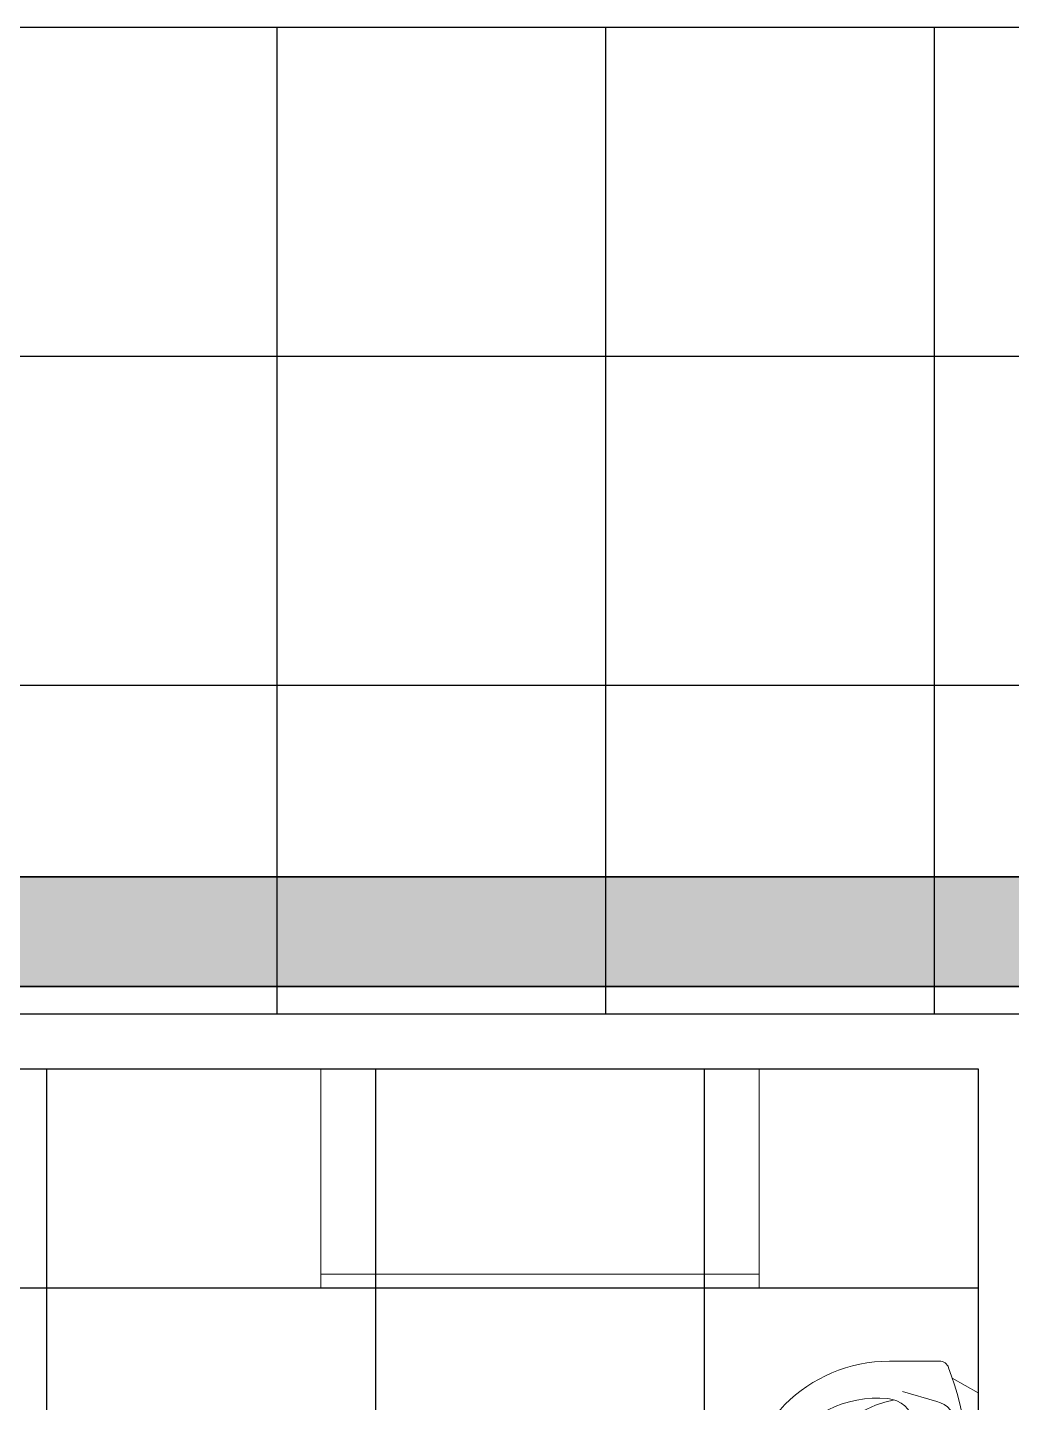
# Model space of a CAD drawing. Extents: x -560814 to 57327, y -29287 to 19916.
# Drawn here: x 27640 to 29437, y -3419 to -910 of the extents above; entities that cross this region are included whole.
import ezdxf

# ---------------------------------------------------------------- set-up
doc = ezdxf.new("R2010")
doc.units = 0
doc.header["$LTSCALE"] = 0.25
doc.linetypes.add('DASHDOT', pattern=[25.4, 12.7, -6.35, 0, -6.35])
doc.layers.add('01-First Floor$0$FALSE CEILING', color=251, linetype='Continuous')
for name, color, linetype, lineweight in [('01-First Floor$0$LOADING', 253, 'Continuous', 5), ('01-First Floor$0$SANIT', 250, 'Continuous', 5), ('01-First Floor$0$Walls', 251, 'Continuous', 5), ('E-LITE-CLNG-CNDT', 6, 'DASHDOT', 35), ('T-CABL-TRAY', 60, 'Continuous', 35)]:
    doc.layers.add(name, color=color, linetype=linetype, lineweight=lineweight)

# ---------------------------------------------------------------- blocks, each defined once
blk = doc.blocks.new('01-First Floor$0$lav-manta 60')
at = {"layer": '01-First Floor$0$SANIT'}
for p, q in [((0, 0.04), (0, -0.56)), ((-0.2658, -0.0529), (-0.2358, 0)), ((-0.2358, 0), (0.2358, 0)), ((0.2658, -0.0529), (0.2358, 0)), ((-0.3, -0.0789), (-0.3, -0.18)), ((-0.015, -0.1473), (-0.0199, -0.064)), ((0.0274, -0.121), (-0.0078, -0.0673)), ((0.0389, -0.1142), (0.0087, -0.0575)), ((0.0191, -0.077), (0.0199, -0.064)), ((0.3, -0.0789), (0.3, -0.18)), ((-0.2185, -0.0841), (-0.2383, -0.1537)), ((0.015, -0.1473), (0.0174, -0.1057)), ((0.2185, -0.0841), (0.2383, -0.1537))]:
    blk.add_line(p, q, dxfattribs=at)
for centre, radius, start, end in [((0, -0.8557), 0.8457, 70.1771, 109.8229), ((0, -0.8696), 0.8457, 78.1914, 101.8086), ((-0.1608, -0.1006), 0.06, 101.8086, 164.0794), ((0, -0.0617), 0.025, 320.7474, 220.368), ((0, -0.0617), 0.02, 353.2671, 186.682), ((0, -0.0617), 0.00966, 25.4127, 215.9577), ((0.1608, -0.1006), 0.06, 15.9206, 78.1914), ((-0.28, -0.0789), 0.02, 109.8229, 180), ((0.28, -0.0789), 0.02, 0, 70.1771), ((-0.1645, -0.189), 0.06, 102.0883, 174.8142), ((0, -0.9572), 0.8457, 91.1572, 102.0883), ((0, -0.9572), 0.8457, 88.5486, 88.844), ((0.0332, -0.1176), 0.00666, 210.6852, 30.6852), ((0, -0.9572), 0.8457, 77.9117, 87.4274), ((0.1645, -0.189), 0.06, 5.1858, 77.9117), ((0, -0.18), 0.035, 115.3106, 64.6894), ((0, -0.18), 0.0275, 117.1496, 62.8504), ((0, -0.1473), 0.015, 180, 0), ((0, -0.18), 0.3, 180, 0), ((0, -0.2039), 0.2252, 174.8142, 5.1858), ((0, -0.1282), 0.2252, 190.6097, 349.3903)]:
    blk.add_arc(centre, radius, start, end, dxfattribs=at)
blk = doc.blocks.new('01-First Floor$0$GF21027-P')
at = {"layer": '01-First Floor$0$LOADING'}
for p, q in [((0.4, 0.4), (-0.4, 0.4)), ((-0.4, 0.4), (-0.4, 0)), ((0.4, 0), (0.4, 0.4)), ((-0.4, 0.025), (0.4, 0.025)), ((-0.4, 0), (0.4, 0))]:
    blk.add_line(p, q, dxfattribs=at)
blk = doc.blocks.new('01-First Floor')
at = {"layer": '01-First Floor$0$FALSE CEILING', "linetype": 'Continuous'}
for p, q in [((28096.4, -2710), (28096.4, -910)), ((28696.4, -2710), (28696.4, -910)), ((29296.4, -2710), (29296.4, -910)), ((8296.4, -1510), (48976, -1510)), ((8296.4, -2110), (48976, -2110)), ((27676, -6810), (27676, -2810)), ((28276, -6810), (28276, -2810)), ((28876, -6810), (28876, -2810)), ((25876, -3210), (29376, -3210))]:
    blk.add_line(p, q, dxfattribs=at)
at = {"layer": '01-First Floor$0$FALSE CEILING'}
blk.add_lwpolyline([(48976, -910), (8296.4, -910), (8296.4, -2710), (48976, -2710), (48976, -910)], dxfattribs=at)
blk.add_lwpolyline([(29376, -6810), (25876, -6810), (25876, -2810), (29376, -2810)], close=True, dxfattribs=at)
at = {"layer": '01-First Floor$0$Walls'}
for p, q in [((25776, -2710), (33076, -2710)), ((29376, -2810), (25876, -2810)), ((29376, -2810), (29376, -6810))]:
    blk.add_line(p, q, dxfattribs=at)
at = {"layer": '01-First Floor$0$LOADING', "color": 1, "xscale": -1000, "yscale": 1000, "zscale": 1000, "rotation": 359.9999999790883}
blk.add_blockref('01-First Floor$0$GF21027-P', (28576, -3210, -0.1), dxfattribs=at)
at = {"layer": '01-First Floor$0$SANIT', "xscale": 900.000000000201, "yscale": 900.000000000201, "zscale": 900.000000000201, "rotation": 270}
blk.add_blockref('01-First Floor$0$lav-manta 60', (29376, -3613.6), dxfattribs=at)
blk = doc.blocks.new('*U126')
at = {"lineweight": 0}
h = blk.add_hatch(dxfattribs=at)
h.set_pattern_fill('HEX', color=253, scale=8, angle=270, style=0)
h.set_pattern_definition([(270, (2e-10, -9388.563), (43.9941, 8e-13), [25.4, -50.8]), (30, (2e-10, -9388.563), (-21.99705, 38.1), [25.4, -50.8]), (330, (2e-10, -9413.963), (21.99705, 38.1), [25.4, -50.8])])
h.paths.add_polyline_path([(-200, -7460.4), (0, -7460.4), (0, 0), (-200, 0)])
at = {"color": 0}
for p, q in [((0, 0), (0, -7460.4)), ((-200, 0), (-200, -7460.4))]:
    blk.add_line(p, q, dxfattribs=at)

msp = doc.modelspace()

# ---------------------------------------------------------------- block references
at = {"layer": 'E-LITE-CLNG-CNDT'}
msp.add_blockref('01-First Floor', (0, 0), dxfattribs=at)
at = {"layer": 'T-CABL-TRAY', "linetype": 'Continuous', "rotation": 270}
msp.add_blockref('*U126', (33076, -2660), dxfattribs=at)

doc.saveas('drawing.dxf')
